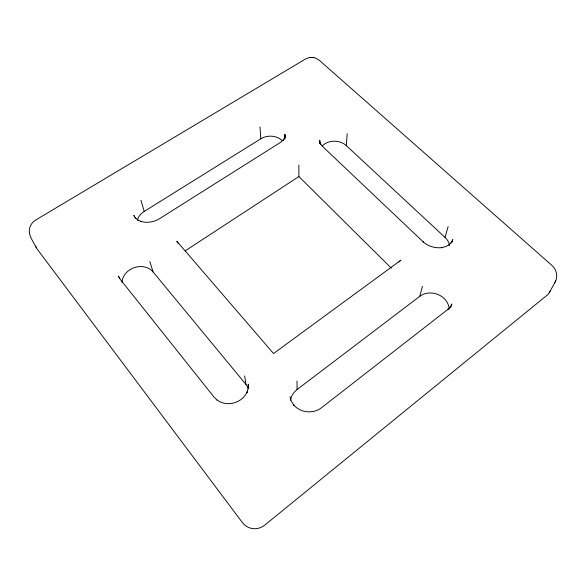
<?xml version="1.0" encoding="UTF-8"?>
<svg xmlns="http://www.w3.org/2000/svg" width="586" height="586" viewBox="0 0 586 586"><rect width="100%" height="100%" fill="white"/><g stroke="black" fill="none" stroke-linecap="round" stroke-linejoin="round"><path stroke-width="0.88" d="M248.237 388.701L248.266 384.108L248.742 387.471M319.656 142.911L319.744 140.193L319.905 143.387L319.473 141.197L320.732 144.376L320.198 143.504L322.527 146.405L423.575 242.216L423.158 241.842C428.183 246.362 435.098 248.383 441.785 247.629L441.295 247.739L445.792 246.574L449.66 244.443M449.601 245.446A16.774 13.866 13.2 0 0 445.038 237.411L346.282 145.577L347.19 133.74M290.466 400.282A18.452 17.507 4.7 0 1 297.073 389.543L419.781 296.326L422.44 286.327M445.038 237.411L448.114 226.584M248.266 387.91L246.955 392.452L247.263 391.814C241.864 403.263 227.134 407.175 217.106 400.106L217.582 400.531L214.161 397.271L120.379 279.463L118.445 276.087L119.61 278.694M451.887 242.223L452.832 239.593L451.073 242.926L451.74 242.121L448.883 244.955M284.049 139.439L285.397 135.22L284.95 137.446L284.877 134.289L284.986 138.838M555.601 281.082C558.011 275.816 556.312 269.245 551.997 265.48L319.209 60.204L315.18 57.911L310.697 57.369M450.759 307.218L451.872 303.966L450.048 307.591M549.331 292.663L554.986 282.327M554.861 282.584L555.784 280.709M284.378 138.421L284.935 137.52L282.796 140.545L283.47 139.929L280.32 142.501L159.209 218.893C153.605 222.248 146.69 223.222 140.42 221.325L141.123 221.537L137.249 219.677M398.993 261.935L400.963 260.133L273.53 353.541L176.818 241.212L178.071 243.307M450.495 306.72L447.587 309.745L448.224 309.108L321.428 407.79C313.166 414.156 300.42 412.866 293.645 404.933L294.018 405.417L291.418 401.351L290.026 396.817M185.213 250.867L298.889 176.554L298.867 165.047M137.468 219.699A16.313 13.258 -13.6 0 1 144.215 211.421L260.785 138.809A15.251 11.984 -2.6 0 1 282.042 140.494M313.869 57.523L309.503 57.472L305.877 58.79L35.849 219.94C33.094 221.545 30.985 224.13 29.937 227.134C27.278 234.634 33.38 241.425 36.31 247.71M309.503 57.472L310.36 57.399M138.003 220.219L135.073 217.655L135.74 218.475L133.857 215.392L134.319 216.395M298.889 176.554L391.316 268.124M149.855 261.59L153.049 271.889L245.915 384.394A18.43 17.184 -18.1 0 1 248.259 388.203M140.984 200.346L144.215 211.421M244.633 375.846L245.915 384.394M260.016 126.928L260.785 138.809M296.999 381.076L297.073 389.543M122.064 282.635A17.148 14.416 -18.1 0 1 134.15 267.663A17.148 14.416 -18.1 0 1 153.049 271.889M322.095 146.148A15.361 12.101 2.3 0 1 346.282 145.577M419.781 296.326A17.609 15.148 17.2 0 1 438.284 294.633A17.609 15.148 17.2 0 1 449.154 308.99M550.056 291.183A14.232 11.493 22.4 0 1 547.119 295.183L264.755 525.107A16.232 15.734 -65 0 1 242.414 522.587L37.116 249.013A13.529 10.651 -21.2 0 1 35.753 246.288"/></g></svg>
